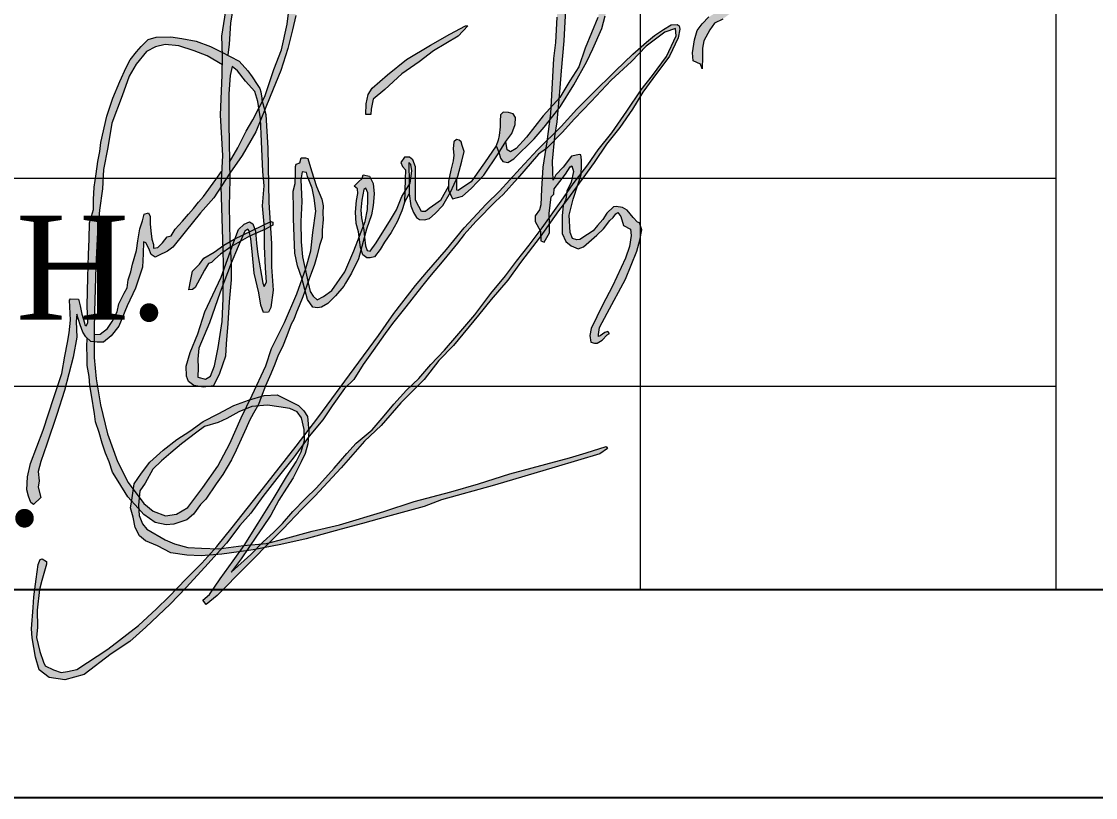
# Model space of a CAD drawing. Header units: millimetres. Extents: x 3380 to 11503, y -2610 to -1453.
# Drawn here: x 9435.02 to 9460.84, y -2242.58 to -2223.91 of the extents above; entities that cross this region are included whole.
import ezdxf
from ezdxf.enums import TextEntityAlignment as Align

# ---------------------------------------------------------------- set-up
doc = ezdxf.new("R2010")
doc.units = ezdxf.units.MM
doc.layers.add('Format', color=10, linetype='Continuous', lineweight=50)
for name, color, linetype in [('Text', 7, 'Continuous'), ('ГЛ_Штамп_РамкаВнутр', 7, 'Continuous'), ('ГЛ_Штамп_Текст', 7, 'Continuous'), ('КОНТУРА', 7, 'Continuous')]:
    doc.layers.add(name, color=color, linetype=linetype)
doc.layers.add('ГЛ_Штамп_РамкаВнеш', color=6, linetype='Continuous', plot=False)
doc.styles.get("Standard").update_dxf_attribs({"font": 'arial.ttf'})
doc.styles.add('ГеологияШтамп', font='times.ttf')

# ---------------------------------------------------------------- blocks, each defined once
blk = doc.blocks.new('*U30')
at = {"layer": 'ГЛ_Штамп_РамкаВнеш'}
blk.add_lwpolyline([(0, 0), (420, 0), (420, 297), (0, 297)], close=True, dxfattribs=at)
at = {"layer": 'ГЛ_Штамп_РамкаВнутр'}
blk.add_lwpolyline([(20, 5), (415, 5), (415, 292), (20, 292)], close=True, dxfattribs=at)
at = {"layer": 'ГЛ_Штамп_Текст', "style": 'ГеологияШтамп', "flags": 8}
for tag, p in [('Приложение', (401.674, 288.5)), ('Лист', (415, 288.5))]:
    blk.add_attdef(tag, text='', height=3, dxfattribs=at).set_placement(p, align=Align.MIDDLE_RIGHT)

msp = doc.modelspace()

# ---------------------------------------------------------------- hatches: boundary and pattern name
at = {"lineweight": 0, "ltscale": 10}
h = msp.add_hatch(color=164, dxfattribs=at)
h.dxf.hatch_style = 1
h.paths.add_polyline_path([(9435.868, -2233.362), (9436.055, -2232.786), (9436.265, -2231.985), (9436.353, -2231.502), (9436.335, -2231.129), (9436.353, -2230.949), (9436.434, -2231.205), (9436.493, -2231.38), (9436.568, -2231.496), (9436.691, -2231.607), (9436.767, -2231.616), (9436.767, -2231.319), (9436.779, -2230.898), (9436.809, -2229.799), (9436.851, -2228.975), (9436.9, -2228.446), (9436.972, -2227.937), (9436.996, -2227.468), (9437.099, -2226.938), (9437.191, -2226.357), (9437.444, -2225.698), (9437.61, -2225.227), (9437.778, -2224.939), (9438.025, -2224.633), (9438.241, -2224.518), (9438.476, -2224.464), (9438.8, -2224.5), (9439.173, -2224.62), (9439.485, -2224.741), (9439.85, -2224.957), (9439.853, -2224.736), (9439.851, -2224.653), (9439.824, -2224.639), (9439.564, -2224.516), (9439.218, -2224.387), (9438.872, -2224.32), (9438.614, -2224.28), (9438.255, -2224.285), (9438.069, -2224.348), (9437.897, -2224.516), (9437.789, -2224.642), (9437.636, -2224.833), (9437.538, -2225.015), (9437.384, -2225.351), (9437.213, -2225.758), (9437.074, -2226.192), (9436.931, -2226.822), (9436.908, -2227.034), (9436.856, -2227.28), (9436.819, -2227.577), (9436.771, -2227.892), (9436.756, -2228.189), (9436.749, -2228.436), (9436.658, -2228.756), (9436.647, -2229.145), (9436.631, -2229.517), (9436.618, -2230.064), (9436.611, -2230.401), (9436.6, -2230.75), (9436.618, -2231.159), (9436.576, -2231.231), (9436.542, -2231.217), (9436.532, -2231.156), (9436.47, -2230.953), (9436.435, -2230.75), (9436.394, -2230.591), (9436.197, -2230.578), (9436.177, -2230.615), (9436.202, -2231.096), (9436.164, -2231.403), (9436.125, -2231.628), (9436.059, -2231.958), (9435.988, -2232.374), (9435.801, -2232.951), (9435.538, -2233.742), (9435.236, -2234.542), (9435.165, -2234.86), (9435.149, -2235.172), (9435.187, -2235.331), (9435.242, -2235.478), (9435.313, -2235.528), (9435.488, -2235.358), (9435.425, -2235.107), (9435.442, -2234.961), (9435.425, -2234.734), (9435.489, -2234.496), (9435.629, -2234.079)])
h.paths.add_polyline_path([(9436.923, -2233.133), (9436.815, -2232.502), (9436.767, -2231.99), (9436.767, -2231.616), (9436.691, -2231.607), (9436.6, -2231.524), (9436.588, -2231.739), (9436.6, -2231.978), (9436.6, -2232.182), (9436.65, -2232.447), (9436.665, -2232.662), (9436.704, -2232.901), (9436.777, -2233.346), (9436.804, -2233.539), (9436.889, -2233.793), (9436.959, -2234.052), (9437.04, -2234.296), (9437.125, -2234.501), (9437.206, -2234.751), (9437.349, -2234.967), (9437.574, -2235.342), (9437.825, -2235.615), (9437.964, -2235.766), (9438.238, -2235.958), (9438.496, -2236.02), (9438.681, -2236.004), (9438.824, -2235.954), (9438.998, -2235.897), (9439.16, -2235.758), (9439.322, -2235.527), (9439.453, -2235.403), (9439.701, -2235.031), (9439.859, -2234.804), (9439.967, -2234.631), (9440.067, -2234.457), (9440.183, -2234.222), (9440.423, -2233.691), (9440.504, -2233.51), (9440.6, -2233.333), (9440.72, -2233.121), (9440.785, -2232.944), (9440.89, -2232.674), (9441.018, -2232.386), (9441.11, -2232.151), (9441.195, -2231.939), (9441.295, -2231.735), (9441.4, -2231.473), (9441.504, -2231.193), (9441.566, -2231.081), (9441.635, -2230.904), (9441.693, -2230.746), (9441.782, -2230.534), (9441.837, -2230.381), (9441.766, -2230.109), (9441.638, -2230.458), (9441.348, -2231.154), (9441.035, -2231.779), (9440.896, -2232.195), (9440.564, -2232.902), (9440.299, -2233.443), (9440.028, -2234.063), (9439.744, -2234.602), (9439.382, -2235.12), (9439.021, -2235.601), (9438.744, -2235.757), (9438.485, -2235.8), (9438.183, -2235.685), (9437.96, -2235.505), (9437.586, -2235.002), (9437.333, -2234.491), (9437.086, -2233.829)])
h.paths.add_polyline_path([(9437.927, -2229.816), (9437.945, -2229.501), (9437.951, -2229.21), (9438.009, -2229.234), (9438.079, -2229.373), (9438.137, -2229.519), (9438.231, -2229.577), (9438.318, -2229.542), (9438.534, -2229.437), (9438.663, -2229.342), (9438.96, -2228.969), (9439.328, -2228.515), (9439.642, -2228.154), (9439.824, -2227.876), (9439.845, -2227.501), (9439.829, -2227.52), (9439.696, -2227.715), (9439.399, -2228.122), (9439.278, -2228.258), (9439.157, -2228.41), (9439.04, -2228.543), (9438.895, -2228.714), (9438.712, -2228.905), (9438.622, -2229.065), (9438.521, -2229.088), (9438.412, -2229.232), (9438.295, -2229.345), (9438.197, -2229.361), (9438.197, -2229.271), (9438.154, -2229.15), (9438.131, -2228.944), (9438.111, -2228.776), (9438.111, -2228.601), (9438.072, -2228.515), (9437.971, -2228.547), (9437.932, -2228.703), (9437.865, -2228.898), (9437.819, -2229.187), (9437.787, -2229.416), (9437.687, -2229.744), (9437.653, -2229.929), (9437.587, -2230.127), (9437.56, -2230.317), (9437.49, -2230.446), (9437.365, -2230.698), (9437.323, -2230.897), (9437.202, -2231.13), (9437.085, -2231.293), (9436.912, -2231.429), (9436.767, -2231.442), (9436.767, -2231.616), (9436.842, -2231.624), (9436.994, -2231.624), (9437.175, -2231.473), (9437.361, -2231.24), (9437.56, -2230.753), (9437.764, -2230.328)], flags=17)
h.paths.add_polyline_path([(9440.006, -2226.363), (9440.006, -2225.936), (9440.006, -2225.652), (9440.036, -2225.208), (9440.083, -2224.994), (9440.214, -2225.101), (9440.41, -2225.344), (9440.629, -2225.593), (9440.7, -2225.836), (9440.726, -2225.999), (9440.809, -2225.834), (9440.799, -2225.794), (9440.797, -2225.752), (9440.772, -2225.602), (9440.748, -2225.519), (9440.685, -2225.43), (9440.57, -2225.239), (9440.464, -2225.096), (9440.251, -2224.865), (9439.851, -2224.653), (9439.853, -2224.736), (9439.847, -2225.196), (9439.806, -2226.166), (9439.864, -2227.138), (9439.824, -2227.876), (9440.027, -2227.566), (9440.012, -2226.819)])
h.paths.add_polyline_path([(9441.399, -2220.723), (9441.282, -2220.583), (9441.084, -2220.519), (9441.066, -2220.647), (9441.026, -2220.641), (9440.95, -2220.67), (9440.903, -2220.828), (9440.944, -2220.927), (9440.606, -2221.474), (9440.337, -2222.065), (9440.191, -2222.484), (9440.051, -2223.008), (9439.935, -2223.656), (9439.841, -2224.268), (9439.851, -2224.653), (9439.985, -2224.724), (9440.016, -2224.455), (9440.046, -2223.951), (9440.124, -2223.464), (9440.293, -2222.675), (9440.485, -2222.135), (9440.678, -2221.696), (9440.972, -2221.162), (9441.074, -2220.94), (9441.201, -2220.928), (9441.375, -2221.03), (9441.489, -2221.162), (9441.555, -2221.462), (9441.591, -2221.867), (9441.621, -2222.299), (9441.549, -2222.875), (9441.458, -2223.581), (9441.41, -2223.972), (9441.272, -2224.596), (9441.086, -2225.064), (9440.869, -2225.716), (9440.809, -2225.834), (9440.865, -2226.043), (9440.996, -2225.719), (9441.253, -2225.09), (9441.427, -2224.56), (9441.538, -2224.109), (9441.614, -2223.765), (9441.638, -2223.422), (9441.766, -2222.72), (9441.76, -2221.934), (9441.748, -2221.521), (9441.719, -2221.352), (9441.603, -2221.107), (9441.527, -2220.892)])
h.paths.add_polyline_path([(9440.767, -2226.287), (9440.766, -2226.256), (9440.726, -2225.999), (9440.586, -2226.275), (9440.424, -2226.551), (9440.22, -2226.953), (9440.022, -2227.296), (9440.027, -2227.566), (9440.034, -2227.556), (9440.325, -2227.137), (9440.657, -2226.561)], flags=17)
h.paths.add_polyline_path([(9440.809, -2225.834), (9440.726, -2225.999), (9440.766, -2226.256), (9440.767, -2226.287), (9440.865, -2226.043)])
h.paths.add_polyline_path([(9440.943, -2226.956), (9440.895, -2226.152), (9440.865, -2226.043), (9440.767, -2226.287), (9440.795, -2226.798), (9440.825, -2227.517), (9440.854, -2227.861), (9440.819, -2228.347), (9440.859, -2228.794), (9440.995, -2228.728), (9440.964, -2228.261)])
h.paths.add_polyline_path([(9440.012, -2228.351), (9440.03, -2227.711), (9440.027, -2227.566), (9439.824, -2227.876), (9439.824, -2227.881), (9439.865, -2229.153), (9439.868, -2229.302), (9439.882, -2229.291), (9440.031, -2229.205), (9440.03, -2229.183)])
h.paths.add_polyline_path([(9439.803, -2229.511), (9439.871, -2229.461), (9439.868, -2229.302), (9439.654, -2229.462), (9439.407, -2229.601), (9439.299, -2229.747), (9439.135, -2229.919), (9439.096, -2230.114), (9439.046, -2230.367), (9439.131, -2230.359), (9439.199, -2230.311), (9439.418, -2229.888), (9439.521, -2229.733), (9439.589, -2229.709), (9439.668, -2229.63)])
h.paths.add_polyline_path([(9440.039, -2229.339), (9440.031, -2229.205), (9439.882, -2229.291), (9439.868, -2229.302), (9439.871, -2229.461)])
h.paths.add_polyline_path([(9440.124, -2229.213), (9440.154, -2229.137), (9440.135, -2229.146), (9440.031, -2229.205), (9440.039, -2229.339), (9440.054, -2229.328), (9440.091, -2229.307)])
h.paths.add_polyline_path([(9440.349, -2229.042), (9440.154, -2229.137), (9440.124, -2229.213), (9440.091, -2229.307), (9440.281, -2229.2)])
h.paths.add_polyline_path([(9440.389, -2228.951), (9440.465, -2228.904), (9440.498, -2228.944), (9440.502, -2228.968), (9440.629, -2228.906), (9440.581, -2228.781), (9440.504, -2228.728), (9440.374, -2228.787), (9440.237, -2228.917), (9440.154, -2229.137), (9440.349, -2229.042)])
h.paths.add_polyline_path([(9440.646, -2228.953), (9440.629, -2228.906), (9440.502, -2228.968), (9440.521, -2229.068), (9440.651, -2229.01)])
h.paths.add_polyline_path([(9440.866, -2228.913), (9440.866, -2228.871), (9440.859, -2228.794), (9440.629, -2228.906), (9440.646, -2228.953), (9440.651, -2229.01)])
h.paths.add_polyline_path([(9440.995, -2228.728), (9440.859, -2228.794), (9440.866, -2228.871), (9440.866, -2228.913), (9440.89, -2228.903), (9441.003, -2228.842)])
h.paths.add_polyline_path([(9441.061, -2228.736), (9441.013, -2228.72), (9440.995, -2228.728), (9441.003, -2228.842), (9441.061, -2228.811)])
h.paths.add_polyline_path([(9440.521, -2229.068), (9440.502, -2228.968), (9440.349, -2229.042), (9440.281, -2229.2), (9440.5, -2229.078)])
h.paths.add_polyline_path([(9440.045, -2229.435), (9440.039, -2229.339), (9439.871, -2229.461), (9439.876, -2229.735), (9439.875, -2229.906)])
h.paths.add_polyline_path([(9440.061, -2229.721), (9440.045, -2229.435), (9439.875, -2229.906), (9439.873, -2230.228)])
h.paths.add_polyline_path([(9440.229, -2229.322), (9440.281, -2229.2), (9440.091, -2229.307), (9440.045, -2229.435), (9440.061, -2229.721)])
h.paths.add_polyline_path([(9441.07, -2230.371), (9441.03, -2229.808), (9441.03, -2229.254), (9441.003, -2228.842), (9440.89, -2228.903), (9440.866, -2228.913), (9440.86, -2229.321), (9440.884, -2229.837), (9440.908, -2230.18), (9440.854, -2230.281), (9440.825, -2230.204), (9440.7, -2229.516), (9440.67, -2229.243), (9440.651, -2229.01), (9440.521, -2229.068), (9440.534, -2229.136), (9440.57, -2229.44), (9440.616, -2229.963), (9440.725, -2230.44), (9440.777, -2230.733), (9440.84, -2230.912), (9440.961, -2230.9), (9441.018, -2230.791)])
h.paths.add_polyline_path([(9439.945, -2231.66), (9439.98, -2231.175), (9440.016, -2230.655), (9440.062, -2230.127), (9440.061, -2229.721), (9439.873, -2230.228), (9439.871, -2230.576), (9439.847, -2231.124), (9439.748, -2231.752), (9439.661, -2232.195), (9439.567, -2232.445), (9439.445, -2232.515), (9439.264, -2232.469), (9439.27, -2232.23), (9439.264, -2232.032), (9439.288, -2231.764), (9439.538, -2231.156), (9439.801, -2230.423), (9439.873, -2230.228), (9439.875, -2229.906), (9439.82, -2230.058), (9439.619, -2230.489), (9439.43, -2230.891), (9439.264, -2231.421), (9439.08, -2231.876), (9438.98, -2232.201), (9438.992, -2232.443), (9439.033, -2232.573), (9439.163, -2232.668), (9439.394, -2232.709), (9439.637, -2232.674), (9439.779, -2232.378), (9439.927, -2231.962)])
h.paths.add_polyline_path([(9442.253, -2228.931), (9442.272, -2228.673), (9442.265, -2228.511), (9442.276, -2228.341), (9442.245, -2228.183), (9442.11, -2227.876), (9441.994, -2227.506), (9441.905, -2227.206), (9441.851, -2227.19), (9441.747, -2227.19), (9441.716, -2227.314), (9441.624, -2227.345), (9441.612, -2227.395), (9441.612, -2227.566), (9441.6, -2227.809), (9441.55, -2227.99), (9441.562, -2228.423), (9441.558, -2228.65), (9441.577, -2229.08), (9441.589, -2229.484), (9441.658, -2229.789), (9441.759, -2230.082), (9441.766, -2230.109), (9441.846, -2229.891), (9441.778, -2229.569), (9441.747, -2229.211), (9441.74, -2228.719), (9441.759, -2228.244), (9441.74, -2227.723), (9441.77, -2227.524), (9441.876, -2227.542), (9441.897, -2227.639), (9442.006, -2227.922), (9442.054, -2228.163), (9442.096, -2228.476), (9442.029, -2228.99), (9441.975, -2229.423), (9441.861, -2229.85), (9441.846, -2229.891), (9441.908, -2230.184), (9441.936, -2230.104), (9441.983, -2229.973), (9442.068, -2229.754), (9442.129, -2229.53), (9442.184, -2229.297), (9442.253, -2229.104)])
h.paths.add_polyline_path([(9441.846, -2229.891), (9441.766, -2230.109), (9441.837, -2230.381), (9441.908, -2230.184)])
h.paths.add_polyline_path([(9442.573, -2230.507), (9442.77, -2230.274), (9442.813, -2230.201), (9442.956, -2229.966), (9443.122, -2229.623), (9443.184, -2229.391), (9443.169, -2229.348), (9443.139, -2229.103), (9443.012, -2229.429), (9442.793, -2229.932), (9442.479, -2230.381), (9442.286, -2230.525), (9442.131, -2230.608), (9442.032, -2230.521), (9441.96, -2230.408), (9441.911, -2230.2), (9441.908, -2230.184), (9441.837, -2230.381), (9441.863, -2230.48), (9441.898, -2230.596), (9442.029, -2230.785), (9442.137, -2230.8), (9442.234, -2230.781), (9442.388, -2230.696)])
h.paths.add_polyline_path([(9443.253, -2228.921), (9443.239, -2228.848), (9443.139, -2229.103), (9443.169, -2229.348), (9443.184, -2229.391), (9443.264, -2229.092)])
h.paths.add_polyline_path([(9443.473, -2227.809), (9443.385, -2227.631), (9443.234, -2227.597), (9443.211, -2227.689), (9443.122, -2227.77), (9443.022, -2227.87), (9443.099, -2227.932), (9443.107, -2228.051), (9443.072, -2228.213), (9443.049, -2228.496), (9443.065, -2228.766), (9443.123, -2228.966), (9443.139, -2229.103), (9443.239, -2228.848), (9443.196, -2228.631), (9443.177, -2228.445), (9443.207, -2228.21), (9443.249, -2227.948), (9443.302, -2227.922), (9443.348, -2228.032), (9443.348, -2228.206), (9443.337, -2228.435), (9443.287, -2228.723), (9443.239, -2228.848), (9443.253, -2228.921), (9443.264, -2229.092), (9443.315, -2228.903), (9443.435, -2228.564), (9443.473, -2228.333), (9443.497, -2228.059)])
h.paths.add_polyline_path([(9443.91, -2228.988), (9444.053, -2228.726), (9444.169, -2228.464), (9444.226, -2228.267), (9444.233, -2228.016), (9444.169, -2228.122), (9444.036, -2228.439), (9443.895, -2228.685), (9443.549, -2229.232), (9443.401, -2229.433), (9443.329, -2229.422), (9443.291, -2229.304), (9443.264, -2229.093), (9443.184, -2229.391), (9443.231, -2229.521), (9443.327, -2229.598), (9443.404, -2229.595), (9443.505, -2229.568), (9443.647, -2229.398), (9443.748, -2229.221)])
h.paths.add_polyline_path([(9444.332, -2227.301), (9444.382, -2227.351), (9444.408, -2227.503), (9444.367, -2227.796), (9444.344, -2227.834), (9444.344, -2228.058), (9444.378, -2228.347), (9444.443, -2228.503), (9444.517, -2228.625), (9444.593, -2228.67), (9444.708, -2228.682), (9444.829, -2228.653), (9444.968, -2228.532), (9445.154, -2228.334), (9445.32, -2228.039), (9445.288, -2227.969), (9445.288, -2227.87), (9445.092, -2228.213), (9444.98, -2228.298), (9444.822, -2228.406), (9444.737, -2228.479), (9444.637, -2228.479), (9444.571, -2228.359), (9444.498, -2228.205), (9444.494, -2227.639), (9444.493, -2227.403), (9444.431, -2227.237), (9444.35, -2227.172), (9444.226, -2227.175), (9444.138, -2227.303), (9444.184, -2227.395), (9444.257, -2227.48), (9444.242, -2227.707), (9444.233, -2228.016), (9444.344, -2227.834), (9444.344, -2227.815)])
h.paths.add_polyline_path([(9445.612, -2227.269), (9445.666, -2227.04), (9445.62, -2226.891), (9445.593, -2226.803), (9445.547, -2226.765), (9445.478, -2226.749), (9445.417, -2226.807), (9445.398, -2226.971), (9445.417, -2227.127), (9445.398, -2227.264), (9445.341, -2227.489), (9445.288, -2227.752), (9445.288, -2227.969), (9445.32, -2228.039), (9445.333, -2228.016), (9445.513, -2227.631)])
h.paths.add_polyline_path([(9445.834, -2227.928), (9446.139, -2227.608), (9446.479, -2227.096), (9446.498, -2227.066), (9446.495, -2227.054), (9446.437, -2226.901), (9446.15, -2227.314), (9445.978, -2227.56), (9445.83, -2227.769), (9445.676, -2227.874), (9445.522, -2227.978), (9445.485, -2227.966), (9445.485, -2227.69), (9445.333, -2228.016), (9445.32, -2228.039), (9445.383, -2228.176), (9445.628, -2228.111)])
h.paths.add_polyline_path([(9446.891, -2226.39), (9446.899, -2226.219), (9446.842, -2226.135), (9446.731, -2226.101), (9446.605, -2226.089), (9446.54, -2226.158), (9446.533, -2226.306), (9446.529, -2226.447), (9446.506, -2226.653), (9446.483, -2226.768), (9446.437, -2226.901), (9446.495, -2227.054), (9446.498, -2227.066), (9446.666, -2226.798), (9446.808, -2226.608)])
h.paths.add_polyline_path([(9447.349, -2226.73), (9447.59, -2226.451), (9447.716, -2226.292), (9447.737, -2226.122), (9447.746, -2225.981), (9447.564, -2226.181), (9447.161, -2226.691), (9446.915, -2226.966), (9446.777, -2227.045), (9446.699, -2226.996), (9446.666, -2226.798), (9446.498, -2227.066), (9446.537, -2227.198), (9446.594, -2227.275), (9446.712, -2227.301), (9446.857, -2227.217)])
h.paths.add_polyline_path([(9447.947, -2225.76), (9447.746, -2225.981), (9447.737, -2226.122), (9447.716, -2226.292), (9447.923, -2226.029)])
h.paths.add_polyline_path([(9448.97, -2219.363), (9448.863, -2219.221), (9448.744, -2219.164), (9448.641, -2219.255), (9448.599, -2219.606), (9448.519, -2219.903), (9448.424, -2220.178), (9448.301, -2220.667), (9448.275, -2220.965), (9448.137, -2221.489), (9448.087, -2221.893), (9448.01, -2222.423), (9447.931, -2222.899), (9447.937, -2223.295), (9447.894, -2223.81), (9447.864, -2224.414), (9447.815, -2224.798), (9447.746, -2225.981), (9447.947, -2225.76), (9447.97, -2225.505), (9448.007, -2225.095), (9448.068, -2224.373), (9448.114, -2223.472), (9448.182, -2222.667), (9448.35, -2221.427), (9448.507, -2220.642), (9448.654, -2219.993), (9448.743, -2219.777), (9448.92, -2219.698), (9448.998, -2220.042), (9449.106, -2220.326), (9449.116, -2220.572), (9449.155, -2220.925), (9449.165, -2221.337), (9449.175, -2221.956), (9449.146, -2222.554), (9449.106, -2222.927), (9448.88, -2223.816), (9448.576, -2224.552), (9448.418, -2225.003), (9448.202, -2225.337), (9447.966, -2225.739), (9447.947, -2225.76), (9447.923, -2226.029), (9447.976, -2225.962), (9448.304, -2225.435), (9448.614, -2224.877), (9448.755, -2224.565), (9448.973, -2224.079), (9449.057, -2223.774), (9449.137, -2223.511), (9449.229, -2223.052), (9449.321, -2222.582), (9449.324, -2222.258), (9449.348, -2221.708), (9449.359, -2221.314), (9449.344, -2220.921), (9449.286, -2220.489), (9449.206, -2220.138), (9449.191, -2219.839), (9449.111, -2219.554)])
h.paths.add_polyline_path([(9451.573, -2224.109), (9451.682, -2223.955), (9451.881, -2223.852), (9452.164, -2223.64), (9452.345, -2223.48), (9452.563, -2223.357), (9452.808, -2223.178), (9452.827, -2223.043), (9452.788, -2222.94), (9452.698, -2222.914), (9452.711, -2223.03), (9452.409, -2223.203), (9452.061, -2223.417), (9451.842, -2223.623), (9451.546, -2223.803), (9451.386, -2223.97), (9451.27, -2224.124), (9451.205, -2224.349), (9451.154, -2224.664), (9451.173, -2224.856), (9451.347, -2224.94), (9451.386, -2225.049), (9451.393, -2224.765), (9451.393, -2224.553), (9451.425, -2224.379)])
h.paths.add_polyline_path([(9444.584, -2224.878), (9444.93, -2224.616), (9445.519, -2224.264), (9445.75, -2224.015), (9445.699, -2224.015), (9445.321, -2224.213), (9444.852, -2224.484), (9444.276, -2224.829), (9443.821, -2225.194), (9443.456, -2225.514), (9443.354, -2225.667), (9443.309, -2225.891), (9443.302, -2226.147), (9443.419, -2226.151), (9443.425, -2226.017), (9443.476, -2225.78), (9443.758, -2225.55), (9444.168, -2225.172)])
h.paths.add_polyline_path([(9447.829, -2227.935), (9448.099, -2227.585), (9448.216, -2227.407), (9448.252, -2227.383), (9448.295, -2227.518), (9448.234, -2227.775), (9448.136, -2227.995), (9448.105, -2228.191), (9448.044, -2228.338), (9448.019, -2228.589), (9448.019, -2229.012), (9448.112, -2229.203), (9448.234, -2229.307), (9448.406, -2229.381), (9448.535, -2229.332), (9448.854, -2229.05), (9449.013, -2228.897), (9449.166, -2228.701), (9449.246, -2228.622), (9449.307, -2228.536), (9449.362, -2228.505), (9449.43, -2228.603), (9449.497, -2228.818), (9449.663, -2228.909), (9449.681, -2229.056), (9449.638, -2229.32), (9449.54, -2229.607), (9449.227, -2230.277), (9448.994, -2230.736), (9448.718, -2231.296), (9448.682, -2231.467), (9448.706, -2231.62), (9448.798, -2231.651), (9448.865, -2231.645), (9448.982, -2231.577), (9449.105, -2231.449), (9449.16, -2231.412), (9449.117, -2231.369), (9449.049, -2231.394), (9448.933, -2231.473), (9448.896, -2231.491), (9448.896, -2231.442), (9448.921, -2231.271), (9449.105, -2230.928), (9449.54, -2230.112), (9449.816, -2229.432), (9449.89, -2229.167), (9449.939, -2228.922), (9449.878, -2228.757), (9449.835, -2228.738), (9449.731, -2228.628), (9449.584, -2228.451), (9449.473, -2228.383), (9449.32, -2228.359), (9449.253, -2228.371), (9449.093, -2228.524), (9448.995, -2228.671), (9448.866, -2228.818), (9448.768, -2228.947), (9448.633, -2229.032), (9448.443, -2229.155), (9448.37, -2229.161), (9448.266, -2229.13), (9448.211, -2228.99), (9448.192, -2228.573), (9448.284, -2228.185), (9448.394, -2227.842), (9448.48, -2227.591), (9448.486, -2227.371), (9448.486, -2227.242), (9448.467, -2227.12), (9448.437, -2227.114), (9448.241, -2227.151), (9448.044, -2227.414), (9447.867, -2227.598), (9447.805, -2227.726), (9447.799, -2227.518), (9447.787, -2227.273), (9447.848, -2226.677), (9447.897, -2226.322), (9447.923, -2226.029), (9447.716, -2226.292), (9447.65, -2226.804), (9447.559, -2227.412), (9447.522, -2227.946), (9447.51, -2228.319), (9447.479, -2228.442), (9447.375, -2228.589), (9447.375, -2228.724), (9447.498, -2228.95), (9447.504, -2229.184), (9447.584, -2229.221), (9447.712, -2228.994), (9447.719, -2228.768), (9447.706, -2228.529), (9447.755, -2228.125), (9447.817, -2228.064)])
at = {"lineweight": 20, "true_color": 0x22346e}
h = msp.add_hatch(color=159, dxfattribs=at)
h.dxf.hatch_style = 1
h.paths.add_polyline_path([(9443.267, -2234.005), (9443.67, -2233.63), (9444.145, -2233.083), (9444.705, -2232.52), (9445.057, -2232.066), (9445.41, -2231.706), (9446.009, -2230.976), (9446.315, -2230.596), (9446.711, -2230.13), (9447.02, -2229.708), (9447.495, -2229.088), (9447.935, -2228.461), (9448.128, -2228.215), (9448.521, -2227.678), (9448.79, -2227.303), (9449.09, -2226.862), (9449.406, -2226.457), (9449.715, -2226.019), (9449.962, -2225.613), (9450.202, -2225.283), (9450.599, -2224.746), (9450.806, -2224.301), (9450.85, -2224.097), (9450.833, -2224.016), (9450.786, -2223.982), (9450.639, -2223.994), (9450.456, -2224.107), (9450.244, -2224.252), (9450.048, -2224.409), (9449.719, -2224.699), (9449.299, -2225.098), (9448.737, -2225.662), (9448.373, -2226.022), (9448, -2226.433), (9447.43, -2227), (9447.007, -2227.446), (9446.513, -2227.995), (9446.194, -2228.303), (9445.665, -2228.871), (9445.24, -2229.398), (9444.762, -2229.947), (9444.495, -2230.26), (9443.977, -2230.932), (9443.604, -2231.461), (9443.023, -2232.254), (9442.144, -2233.441), (9441.925, -2233.728), (9441.928, -2233.769), (9441.919, -2233.909), (9441.935, -2233.886), (9442.268, -2233.493), (9442.492, -2233.153), (9442.79, -2232.741), (9443.008, -2232.521), (9443.235, -2232.159), (9443.477, -2231.825), (9443.763, -2231.414), (9443.938, -2231.172), (9444.263, -2230.77), (9444.636, -2230.295), (9444.828, -2230.05), (9445.174, -2229.646), (9445.505, -2229.245), (9445.665, -2229.035), (9445.947, -2228.719), (9446.427, -2228.236), (9446.6, -2228.071), (9446.943, -2227.685), (9447.453, -2227.101), (9447.644, -2226.962), (9448.017, -2226.582), (9448.316, -2226.256), (9448.72, -2225.839), (9449.195, -2225.324), (9449.69, -2224.872), (9450.037, -2224.507), (9450.489, -2224.164), (9450.748, -2224.079), (9450.761, -2224.259), (9450.532, -2224.755), (9450.191, -2225.209), (9449.919, -2225.554), (9449.578, -2226.066), (9449.211, -2226.585), (9448.883, -2226.999), (9448.635, -2227.36), (9448.288, -2227.819), (9447.993, -2228.234), (9447.54, -2228.871), (9447.229, -2229.294), (9446.919, -2229.673), (9446.661, -2230.027), (9446.309, -2230.452), (9445.918, -2230.967), (9445.491, -2231.469), (9445.188, -2231.812), (9444.865, -2232.161), (9444.575, -2232.496), (9444.274, -2232.777), (9443.973, -2233.112), (9443.739, -2233.397), (9443.451, -2233.731), (9443.07, -2234.05), (9442.843, -2234.3), (9442.54, -2234.651), (9442.113, -2235.127), (9441.844, -2235.39), (9441.546, -2235.696), (9441.295, -2235.985), (9441.08, -2236.203), (9440.835, -2236.429), (9440.79, -2236.474), (9440.911, -2236.463), (9440.977, -2236.446), (9441.101, -2236.32), (9441.313, -2236.112), (9441.754, -2235.649), (9442.075, -2235.324), (9442.71, -2234.648)])
at = {"lineweight": 0, "ltscale": 10}
h = msp.add_hatch(color=164, dxfattribs=at)
h.dxf.hatch_style = 1
h.paths.add_polyline_path([(9444.344, -2227.834), (9444.233, -2228.016), (9444.226, -2228.267), (9444.344, -2228.058)])
at = {"lineweight": 20, "true_color": 0x22346e}
h = msp.add_hatch(color=159, dxfattribs=at)
h.dxf.hatch_style = 1
h.paths.add_polyline_path([(9441.392, -2235.133), (9441.55, -2234.889), (9441.742, -2234.501), (9441.842, -2234.299), (9441.907, -2234.066), (9441.919, -2233.909), (9441.798, -2234.076), (9441.742, -2234.258), (9441.621, -2234.501), (9441.395, -2234.866), (9441.068, -2235.396), (9440.708, -2235.978), (9440.377, -2236.514), (9440.53, -2236.499), (9440.675, -2236.289), (9440.812, -2236.081), (9441.019, -2235.785), (9441.206, -2235.426)], flags=17)
h.paths.add_polyline_path([(9441.16, -2234.899), (9441.554, -2234.415), (9441.798, -2234.076), (9441.826, -2233.985), (9441.821, -2233.863), (9441.623, -2234.123), (9440.838, -2235.125), (9440.09, -2236.083), (9439.716, -2236.534), (9439.666, -2236.59), (9439.757, -2236.592), (9439.838, -2236.582), (9439.95, -2236.458), (9440.268, -2236.036), (9440.531, -2235.738), (9440.827, -2235.336)], flags=17)
h.paths.add_polyline_path([(9441.894, -2233.413), (9441.81, -2233.279), (9441.681, -2233.143), (9441.456, -2233.033), (9441.167, -2232.894), (9440.859, -2232.909), (9440.477, -2233.017), (9440.13, -2233.143), (9439.749, -2233.351), (9439.387, -2233.534), (9439.07, -2233.762), (9438.753, -2233.967), (9438.43, -2234.224), (9438.104, -2234.507), (9437.909, -2234.774), (9437.73, -2235.031), (9437.67, -2235.427), (9437.641, -2235.607), (9437.704, -2235.833), (9437.754, -2236.08), (9437.862, -2236.282), (9437.999, -2236.401), (9438.294, -2236.525), (9438.614, -2236.69), (9438.997, -2236.747), (9439.338, -2236.761), (9439.529, -2236.746), (9439.666, -2236.59), (9439.347, -2236.582), (9439.021, -2236.558), (9438.696, -2236.474), (9438.474, -2236.378), (9438.036, -2236.124), (9437.928, -2235.992), (9437.852, -2235.793), (9437.831, -2235.542), (9437.867, -2235.196), (9437.994, -2235.015), (9438.181, -2234.677), (9438.388, -2234.48), (9438.614, -2234.284), (9438.869, -2234.071), (9439.235, -2233.787), (9439.419, -2233.653), (9439.75, -2233.556), (9439.955, -2233.459), (9440.247, -2233.299), (9440.558, -2233.17), (9440.938, -2233.138), (9441.212, -2233.175), (9441.474, -2233.22), (9441.648, -2233.301), (9441.75, -2233.445), (9441.816, -2233.721), (9441.821, -2233.863), (9441.925, -2233.728)])
h.paths.add_polyline_path([(9439.429, -2237.032), (9439.701, -2236.732), (9439.529, -2236.746), (9439.356, -2236.941), (9438.981, -2237.316), (9438.567, -2237.746), (9438.268, -2238.041), (9437.832, -2238.438), (9437.099, -2239.006), (9436.353, -2239.499), (9436.13, -2239.541), (9435.974, -2239.568), (9435.794, -2239.507), (9435.591, -2239.411), (9435.552, -2239.319), (9435.464, -2239.062), (9435.38, -2238.725), (9435.403, -2238.477), (9435.399, -2238.069), (9435.456, -2237.569), (9435.512, -2237.358), (9435.624, -2236.959), (9435.619, -2236.897), (9435.521, -2236.832), (9435.472, -2236.852), (9435.421, -2236.974), (9435.376, -2237.325), (9435.315, -2237.745), (9435.299, -2238.003), (9435.261, -2238.516), (9435.275, -2238.734), (9435.355, -2239.199), (9435.444, -2239.506), (9435.684, -2239.686), (9436.061, -2239.748), (9436.53, -2239.62), (9437.178, -2239.123), (9437.625, -2238.823), (9438.008, -2238.48), (9438.597, -2237.925), (9438.978, -2237.523)])
h = msp.add_hatch(color=159, dxfattribs=at)
h.dxf.hatch_style = 1
h.paths.add_polyline_path([(9442.71, -2236.121), (9443.217, -2235.987), (9443.819, -2235.814), (9444.705, -2235.577), (9445.12, -2235.415), (9446.396, -2235.064), (9447.849, -2234.627), (9448.926, -2234.307), (9449.107, -2234.184), (9449.078, -2234.129), (9448.598, -2234.284), (9448.195, -2234.406), (9447.63, -2234.56), (9446.766, -2234.794), (9446.005, -2235.031), (9445.346, -2235.22), (9444.464, -2235.457), (9443.732, -2235.693), (9442.666, -2236.014), (9442.007, -2236.171), (9441.339, -2236.355), (9440.977, -2236.446), (9440.857, -2236.568), (9441.257, -2236.487), (9441.869, -2236.353)])
h = msp.add_hatch(color=159, dxfattribs=at)
h.dxf.hatch_style = 1
h.paths.add_polyline_path([(9440.79, -2236.474), (9440.53, -2236.499), (9440.43, -2236.644), (9440.593, -2236.622), (9440.658, -2236.608)])
h.paths.add_polyline_path([(9440.977, -2236.446), (9440.911, -2236.463), (9440.79, -2236.474), (9440.658, -2236.608), (9440.857, -2236.568)])
h.paths.add_polyline_path([(9440.53, -2236.499), (9440.377, -2236.514), (9440.375, -2236.517), (9440.267, -2236.666), (9440.43, -2236.644)])
h.paths.add_polyline_path([(9440.375, -2236.517), (9440.377, -2236.514), (9440.362, -2236.515), (9439.838, -2236.582), (9439.701, -2236.732), (9439.839, -2236.721), (9440.246, -2236.669), (9440.267, -2236.666)])
h.paths.add_polyline_path([(9439.838, -2236.582), (9439.757, -2236.592), (9439.666, -2236.59), (9439.529, -2236.746), (9439.701, -2236.732)], flags=17)
h.paths.add_polyline_path([(9440.857, -2236.568), (9440.658, -2236.608), (9440.534, -2236.734), (9440.065, -2237.152), (9440.3, -2236.832), (9440.43, -2236.644), (9440.267, -2236.666), (9440.111, -2236.881), (9439.797, -2237.314), (9439.541, -2237.695), (9439.381, -2237.827), (9439.461, -2237.931), (9439.726, -2237.719)])

# ---------------------------------------------------------------- linework, layer by layer
at = {"color": 0}
msp.add_line((9394.893, -2237.575), (9579.893, -2237.575), dxfattribs=at)
at = {"color": 164, "lineweight": 0, "ltscale": 10}
for points in [[(9440.124, -2223.464), (9440.046, -2223.951), (9440.016, -2224.455), (9439.985, -2224.724)], [(9440.022, -2227.296), (9440.22, -2226.953), (9440.424, -2226.551), (9440.586, -2226.275), (9440.869, -2225.716), (9441.086, -2225.064), (9441.272, -2224.596), (9441.41, -2223.972), (9441.458, -2223.581)], [(9447.894, -2223.81), (9447.864, -2224.414), (9447.815, -2224.798), (9447.737, -2226.122), (9447.65, -2226.804), (9447.559, -2227.412), (9447.522, -2227.946), (9447.51, -2228.319), (9447.479, -2228.442), (9447.375, -2228.589), (9447.375, -2228.724), (9447.498, -2228.95), (9447.504, -2229.184), (9447.584, -2229.221), (9447.712, -2228.994), (9447.719, -2228.768), (9447.706, -2228.529), (9447.755, -2228.125), (9447.817, -2228.064), (9447.829, -2227.935), (9448.099, -2227.585), (9448.216, -2227.407), (9448.252, -2227.383), (9448.252, -2227.383), (9448.295, -2227.518), (9448.234, -2227.775), (9448.136, -2227.995), (9448.105, -2228.191), (9448.044, -2228.338), (9448.019, -2228.589), (9448.019, -2229.012), (9448.112, -2229.203), (9448.234, -2229.307), (9448.406, -2229.381), (9448.535, -2229.332), (9448.854, -2229.05), (9449.013, -2228.897), (9449.166, -2228.701), (9449.246, -2228.622), (9449.307, -2228.536), (9449.362, -2228.505), (9449.43, -2228.603), (9449.497, -2228.818), (9449.663, -2228.909), (9449.681, -2229.056), (9449.638, -2229.32), (9449.54, -2229.607), (9449.227, -2230.277), (9448.994, -2230.736), (9448.718, -2231.296), (9448.682, -2231.467), (9448.706, -2231.62), (9448.798, -2231.651), (9448.865, -2231.645), (9448.982, -2231.577), (9449.105, -2231.449), (9449.16, -2231.412), (9449.117, -2231.369), (9449.049, -2231.394), (9448.933, -2231.473), (9448.896, -2231.491), (9448.896, -2231.442), (9448.921, -2231.271), (9449.105, -2230.928), (9449.54, -2230.112), (9449.816, -2229.432), (9449.89, -2229.167), (9449.939, -2228.922), (9449.878, -2228.757), (9449.835, -2228.738), (9449.731, -2228.628), (9449.584, -2228.451), (9449.473, -2228.383), (9449.32, -2228.359), (9449.253, -2228.371), (9449.093, -2228.524), (9448.995, -2228.671), (9448.866, -2228.818), (9448.768, -2228.947), (9448.633, -2229.032), (9448.443, -2229.155), (9448.37, -2229.161), (9448.266, -2229.13), (9448.211, -2228.99), (9448.192, -2228.573), (9448.284, -2228.185), (9448.394, -2227.842), (9448.48, -2227.591), (9448.486, -2227.371), (9448.486, -2227.242), (9448.467, -2227.12), (9448.437, -2227.114), (9448.241, -2227.151), (9448.044, -2227.414), (9447.867, -2227.598), (9447.805, -2227.726), (9447.799, -2227.518), (9447.787, -2227.273), (9447.848, -2226.677), (9447.897, -2226.322), (9447.97, -2225.505), (9448.007, -2225.095), (9448.068, -2224.373), (9448.114, -2223.472)], [(9435.488, -2235.358), (9435.313, -2235.528), (9435.242, -2235.478), (9435.187, -2235.331), (9435.149, -2235.172), (9435.165, -2234.86), (9435.236, -2234.542), (9435.538, -2233.742), (9435.801, -2232.951), (9435.988, -2232.374), (9436.059, -2231.958), (9436.125, -2231.628), (9436.164, -2231.403), (9436.202, -2231.096), (9436.177, -2230.615), (9436.197, -2230.578), (9436.394, -2230.591), (9436.435, -2230.75), (9436.47, -2230.953), (9436.532, -2231.156), (9436.542, -2231.217), (9436.576, -2231.231), (9436.618, -2231.159), (9436.6, -2230.75), (9436.611, -2230.401), (9436.618, -2230.064), (9436.631, -2229.517), (9436.647, -2229.145), (9436.658, -2228.756), (9436.749, -2228.436), (9436.756, -2228.189), (9436.771, -2227.892), (9436.819, -2227.577), (9436.856, -2227.28), (9436.908, -2227.034), (9436.931, -2226.822), (9437.074, -2226.192), (9437.213, -2225.758), (9437.384, -2225.351), (9437.538, -2225.015), (9437.636, -2224.833), (9437.789, -2224.642), (9437.897, -2224.516), (9438.069, -2224.348), (9438.255, -2224.285), (9438.614, -2224.28), (9438.872, -2224.32), (9439.218, -2224.387), (9439.564, -2224.516), (9439.824, -2224.639), (9440.251, -2224.865), (9440.464, -2225.096), (9440.57, -2225.239), (9440.685, -2225.43), (9440.748, -2225.519), (9440.772, -2225.602), (9440.797, -2225.752), (9440.799, -2225.794), (9440.895, -2226.152), (9440.943, -2226.956), (9440.964, -2228.261), (9441.03, -2229.254), (9441.03, -2229.808), (9441.07, -2230.371), (9441.018, -2230.791), (9440.961, -2230.9), (9440.84, -2230.912), (9440.777, -2230.733), (9440.725, -2230.44), (9440.616, -2229.963), (9440.57, -2229.44), (9440.534, -2229.136), (9440.498, -2228.944), (9440.465, -2228.904), (9440.389, -2228.951), (9440.229, -2229.322), (9440.061, -2229.721), (9439.801, -2230.423), (9439.538, -2231.156), (9439.288, -2231.764), (9439.264, -2232.032), (9439.27, -2232.23), (9439.264, -2232.469), (9439.445, -2232.515), (9439.567, -2232.445), (9439.661, -2232.195), (9439.748, -2231.752), (9439.847, -2231.124), (9439.871, -2230.576), (9439.876, -2229.735), (9439.865, -2229.153), (9439.824, -2227.881), (9439.864, -2227.138), (9439.806, -2226.166), (9439.847, -2225.196), (9439.853, -2224.736), (9439.841, -2224.268), (9439.935, -2223.656)], [(9441.614, -2223.765), (9441.538, -2224.109), (9441.427, -2224.56), (9441.253, -2225.09), (9440.996, -2225.719), (9440.657, -2226.561), (9440.325, -2227.137), (9440.034, -2227.556), (9439.642, -2228.154), (9439.328, -2228.515), (9438.96, -2228.969), (9438.663, -2229.342), (9438.534, -2229.437), (9438.318, -2229.542), (9438.231, -2229.577), (9438.137, -2229.519), (9438.079, -2229.373), (9438.009, -2229.234), (9437.951, -2229.21), (9437.945, -2229.501), (9437.927, -2229.816), (9437.764, -2230.328), (9437.56, -2230.753), (9437.361, -2231.24), (9437.175, -2231.473), (9436.994, -2231.624), (9436.842, -2231.624), (9436.691, -2231.607), (9436.568, -2231.496), (9436.493, -2231.38), (9436.434, -2231.205), (9436.353, -2230.949), (9436.335, -2231.129), (9436.353, -2231.502), (9436.265, -2231.985), (9436.055, -2232.786), (9435.868, -2233.362), (9435.629, -2234.079), (9435.489, -2234.496), (9435.425, -2234.734), (9435.442, -2234.961), (9435.425, -2235.107), (9435.488, -2235.358)], [(9439.85, -2224.957), (9439.485, -2224.741), (9439.173, -2224.62), (9438.8, -2224.5), (9438.476, -2224.464), (9438.241, -2224.518), (9438.025, -2224.633), (9437.778, -2224.939), (9437.61, -2225.227), (9437.444, -2225.698), (9437.191, -2226.357), (9437.099, -2226.938), (9436.996, -2227.468), (9436.972, -2227.937), (9436.9, -2228.446), (9436.851, -2228.975), (9436.809, -2229.799), (9436.779, -2230.898), (9436.767, -2231.319), (9436.767, -2231.99), (9436.815, -2232.502), (9436.923, -2233.133), (9437.086, -2233.829), (9437.333, -2234.491), (9437.586, -2235.002), (9437.96, -2235.505), (9438.183, -2235.685), (9438.485, -2235.8), (9438.744, -2235.757), (9439.021, -2235.601), (9439.382, -2235.12), (9439.744, -2234.602), (9440.028, -2234.063), (9440.299, -2233.443), (9440.564, -2232.902), (9440.896, -2232.195), (9441.035, -2231.779), (9441.348, -2231.154), (9441.638, -2230.458), (9441.861, -2229.85), (9441.975, -2229.423), (9442.029, -2228.99), (9442.096, -2228.476), (9442.054, -2228.163), (9442.006, -2227.922), (9441.897, -2227.639), (9441.876, -2227.542), (9441.77, -2227.524), (9441.74, -2227.723), (9441.759, -2228.244), (9441.74, -2228.719), (9441.747, -2229.211), (9441.778, -2229.569), (9441.911, -2230.2), (9441.96, -2230.408), (9442.032, -2230.521), (9442.131, -2230.608), (9442.286, -2230.525), (9442.479, -2230.381), (9442.793, -2229.932), (9443.012, -2229.429), (9443.287, -2228.723), (9443.337, -2228.435), (9443.348, -2228.206), (9443.348, -2228.032), (9443.302, -2227.922), (9443.249, -2227.948), (9443.207, -2228.21), (9443.177, -2228.445), (9443.196, -2228.631), (9443.253, -2228.921), (9443.265, -2229.095), (9443.291, -2229.304), (9443.329, -2229.422), (9443.401, -2229.433), (9443.549, -2229.232), (9443.895, -2228.685), (9444.036, -2228.439), (9444.169, -2228.122), (9444.367, -2227.796), (9444.408, -2227.503), (9444.382, -2227.351), (9444.332, -2227.301), (9444.344, -2227.815), (9444.344, -2228.058), (9444.378, -2228.347), (9444.443, -2228.503), (9444.517, -2228.625), (9444.593, -2228.67), (9444.708, -2228.682), (9444.829, -2228.653), (9444.968, -2228.532), (9445.154, -2228.334), (9445.333, -2228.016), (9445.513, -2227.631), (9445.612, -2227.269), (9445.666, -2227.04), (9445.62, -2226.891), (9445.593, -2226.803), (9445.547, -2226.765), (9445.478, -2226.749), (9445.417, -2226.807), (9445.398, -2226.971), (9445.417, -2227.127), (9445.398, -2227.264), (9445.341, -2227.489), (9445.288, -2227.752), (9445.288, -2227.969), (9445.383, -2228.176), (9445.628, -2228.111), (9445.834, -2227.928), (9446.139, -2227.608), (9446.479, -2227.096), (9446.666, -2226.798), (9446.808, -2226.608), (9446.891, -2226.39), (9446.899, -2226.219), (9446.842, -2226.135), (9446.731, -2226.101), (9446.605, -2226.089), (9446.54, -2226.158), (9446.533, -2226.306), (9446.529, -2226.447), (9446.506, -2226.653), (9446.483, -2226.768), (9446.437, -2226.901), (9446.495, -2227.054), (9446.537, -2227.198), (9446.594, -2227.275), (9446.712, -2227.301), (9446.857, -2227.217), (9447.349, -2226.73), (9447.59, -2226.451), (9447.976, -2225.962), (9448.304, -2225.435), (9448.614, -2224.877), (9448.755, -2224.565), (9448.973, -2224.079), (9449.057, -2223.774)], [(9448.88, -2223.816), (9448.576, -2224.552), (9448.418, -2225.003), (9448.202, -2225.337), (9447.966, -2225.739), (9447.564, -2226.181), (9447.161, -2226.691), (9446.915, -2226.966), (9446.777, -2227.045), (9446.699, -2226.996), (9446.666, -2226.798)], [(9451.386, -2225.049), (9451.347, -2224.94), (9451.173, -2224.856), (9451.154, -2224.664), (9451.205, -2224.349), (9451.27, -2224.124), (9451.386, -2223.97), (9451.546, -2223.803)], [(9451.881, -2223.852), (9451.682, -2223.955), (9451.573, -2224.109), (9451.425, -2224.379), (9451.393, -2224.553), (9451.393, -2224.765), (9451.386, -2225.049)], [(9443.302, -2226.147), (9443.309, -2225.891), (9443.354, -2225.667), (9443.456, -2225.514), (9443.821, -2225.194), (9444.276, -2224.829), (9444.852, -2224.484), (9445.321, -2224.213), (9445.699, -2224.015), (9445.75, -2224.015), (9445.519, -2224.264), (9444.93, -2224.616), (9444.584, -2224.878), (9444.168, -2225.172), (9443.758, -2225.55), (9443.476, -2225.78), (9443.425, -2226.017), (9443.419, -2226.151), (9443.302, -2226.147)], [(9440.061, -2229.721), (9440.062, -2230.127), (9440.016, -2230.655), (9439.98, -2231.175), (9439.945, -2231.66), (9439.927, -2231.962), (9439.779, -2232.378), (9439.637, -2232.674), (9439.394, -2232.709), (9439.163, -2232.668), (9439.033, -2232.573), (9438.992, -2232.443), (9438.98, -2232.201), (9439.08, -2231.876), (9439.264, -2231.421), (9439.43, -2230.891), (9439.619, -2230.489), (9439.82, -2230.058), (9440.124, -2229.213), (9440.237, -2228.917), (9440.374, -2228.787), (9440.504, -2228.728), (9440.581, -2228.781), (9440.646, -2228.953), (9440.67, -2229.243), (9440.7, -2229.516), (9440.825, -2230.204), (9440.854, -2230.281), (9440.908, -2230.18), (9440.884, -2229.837), (9440.86, -2229.321), (9440.866, -2228.871), (9440.819, -2228.347), (9440.854, -2227.861), (9440.825, -2227.517), (9440.795, -2226.798), (9440.766, -2226.256), (9440.7, -2225.836), (9440.629, -2225.593), (9440.41, -2225.344), (9440.214, -2225.101), (9440.083, -2224.994), (9440.036, -2225.208), (9440.006, -2225.652), (9440.006, -2225.936), (9440.006, -2226.363), (9440.012, -2226.819), (9440.03, -2227.711), (9440.012, -2228.351), (9440.03, -2229.183), (9440.061, -2229.721)], [(9446.437, -2226.901), (9446.15, -2227.314), (9445.978, -2227.56), (9445.83, -2227.769), (9445.676, -2227.874), (9445.522, -2227.978), (9445.485, -2227.966), (9445.485, -2227.69)], [(9445.288, -2227.87), (9445.092, -2228.213), (9444.98, -2228.298), (9444.822, -2228.406), (9444.737, -2228.479), (9444.637, -2228.479), (9444.571, -2228.359), (9444.498, -2228.205), (9444.494, -2227.639), (9444.493, -2227.403), (9444.431, -2227.237), (9444.35, -2227.172), (9444.226, -2227.175), (9444.138, -2227.303), (9444.184, -2227.395), (9444.257, -2227.48), (9444.242, -2227.707), (9444.226, -2228.267), (9444.169, -2228.464), (9444.053, -2228.726), (9443.91, -2228.988), (9443.748, -2229.221), (9443.647, -2229.398), (9443.505, -2229.568), (9443.404, -2229.595), (9443.327, -2229.598), (9443.231, -2229.521), (9443.169, -2229.348), (9443.123, -2228.966), (9443.065, -2228.766), (9443.049, -2228.496), (9443.072, -2228.213), (9443.107, -2228.051), (9443.099, -2227.932), (9443.022, -2227.87), (9443.122, -2227.77), (9443.211, -2227.689), (9443.234, -2227.597), (9443.385, -2227.631), (9443.473, -2227.809), (9443.497, -2228.059), (9443.473, -2228.333), (9443.435, -2228.564), (9443.315, -2228.903), (9443.122, -2229.623), (9442.956, -2229.966), (9442.813, -2230.201), (9442.77, -2230.274), (9442.573, -2230.507), (9442.388, -2230.696), (9442.234, -2230.781), (9442.137, -2230.8), (9442.029, -2230.785), (9441.898, -2230.596), (9441.863, -2230.48), (9441.759, -2230.082), (9441.658, -2229.789), (9441.589, -2229.484), (9441.577, -2229.08), (9441.558, -2228.65), (9441.562, -2228.423), (9441.55, -2227.99), (9441.6, -2227.809), (9441.612, -2227.566), (9441.612, -2227.395), (9441.624, -2227.345), (9441.716, -2227.314), (9441.747, -2227.19), (9441.851, -2227.19), (9441.905, -2227.206), (9441.994, -2227.506), (9442.11, -2227.876), (9442.245, -2228.183), (9442.276, -2228.341), (9442.265, -2228.511), (9442.272, -2228.673), (9442.253, -2228.931), (9442.253, -2229.104), (9442.184, -2229.297), (9442.129, -2229.53), (9442.068, -2229.754), (9441.983, -2229.973), (9441.936, -2230.104), (9441.782, -2230.534), (9441.693, -2230.746), (9441.635, -2230.904), (9441.566, -2231.081), (9441.504, -2231.193), (9441.4, -2231.473), (9441.295, -2231.735), (9441.195, -2231.939), (9441.11, -2232.151), (9441.018, -2232.386), (9440.89, -2232.674), (9440.785, -2232.944), (9440.72, -2233.121), (9440.6, -2233.333), (9440.504, -2233.51), (9440.423, -2233.691), (9440.183, -2234.222), (9440.067, -2234.457), (9439.967, -2234.631), (9439.859, -2234.804), (9439.701, -2235.031), (9439.453, -2235.403), (9439.322, -2235.527), (9439.16, -2235.758), (9438.998, -2235.897), (9438.824, -2235.954), (9438.681, -2236.004), (9438.496, -2236.02), (9438.238, -2235.958), (9437.964, -2235.766), (9437.825, -2235.615), (9437.574, -2235.342), (9437.349, -2234.967), (9437.206, -2234.751), (9437.125, -2234.501), (9437.04, -2234.296), (9436.959, -2234.052), (9436.889, -2233.793), (9436.804, -2233.539), (9436.777, -2233.346), (9436.704, -2232.901), (9436.665, -2232.662), (9436.65, -2232.447), (9436.6, -2232.182), (9436.6, -2231.978), (9436.588, -2231.739), (9436.6, -2231.524)], [(9436.767, -2231.442), (9436.912, -2231.429), (9437.085, -2231.293), (9437.202, -2231.13), (9437.323, -2230.897), (9437.365, -2230.698), (9437.49, -2230.446), (9437.56, -2230.317), (9437.587, -2230.127), (9437.653, -2229.929), (9437.687, -2229.744), (9437.787, -2229.416), (9437.819, -2229.187), (9437.865, -2228.898), (9437.932, -2228.703), (9437.971, -2228.547), (9438.072, -2228.515), (9438.111, -2228.601), (9438.111, -2228.776), (9438.131, -2228.944), (9438.154, -2229.15), (9438.197, -2229.271), (9438.197, -2229.361), (9438.295, -2229.345), (9438.412, -2229.232), (9438.521, -2229.088), (9438.622, -2229.065), (9438.712, -2228.905), (9438.895, -2228.714), (9439.04, -2228.543), (9439.157, -2228.41), (9439.278, -2228.258), (9439.399, -2228.122), (9439.696, -2227.715), (9439.829, -2227.52), (9439.829, -2227.52), (9439.845, -2227.501)], [(9444.226, -2228.267), (9444.344, -2228.058)], [(9439.046, -2230.367), (9439.096, -2230.114), (9439.135, -2229.919), (9439.299, -2229.747), (9439.407, -2229.601), (9439.654, -2229.462), (9439.882, -2229.291), (9440.135, -2229.146), (9441.013, -2228.72), (9441.061, -2228.736), (9441.061, -2228.811), (9440.89, -2228.903), (9440.5, -2229.078), (9440.054, -2229.328), (9439.803, -2229.511), (9439.668, -2229.63), (9439.589, -2229.709), (9439.521, -2229.733), (9439.418, -2229.888), (9439.199, -2230.311), (9439.131, -2230.359), (9439.046, -2230.367)]]:
    msp.add_lwpolyline(points, dxfattribs=at)
at = {"color": 159, "lineweight": 20, "true_color": 0x22346e}
for points in [[(9440.111, -2236.881), (9440.375, -2236.517), (9440.708, -2235.978), (9441.068, -2235.396), (9441.395, -2234.866), (9441.621, -2234.501), (9441.742, -2234.258), (9441.826, -2233.985), (9441.816, -2233.721), (9441.75, -2233.445), (9441.648, -2233.301), (9441.474, -2233.22), (9441.212, -2233.175), (9440.938, -2233.138), (9440.558, -2233.17), (9440.247, -2233.299), (9439.955, -2233.459), (9439.75, -2233.556), (9439.419, -2233.653), (9439.235, -2233.787), (9438.869, -2234.071), (9438.614, -2234.284), (9438.388, -2234.48), (9438.181, -2234.677), (9437.994, -2235.015), (9437.867, -2235.196), (9437.831, -2235.542), (9437.852, -2235.793), (9437.928, -2235.992), (9438.036, -2236.124), (9438.474, -2236.378), (9438.696, -2236.474), (9439.021, -2236.558), (9439.347, -2236.582), (9439.757, -2236.592), (9440.362, -2236.515), (9440.911, -2236.463), (9441.339, -2236.355), (9442.007, -2236.171), (9442.666, -2236.014), (9443.732, -2235.693), (9444.464, -2235.457), (9445.346, -2235.22), (9446.005, -2235.031), (9446.766, -2234.794), (9447.63, -2234.56), (9448.195, -2234.406), (9448.598, -2234.284), (9449.078, -2234.129), (9449.107, -2234.184), (9448.926, -2234.307), (9447.849, -2234.627), (9446.396, -2235.064), (9445.12, -2235.415), (9444.705, -2235.577), (9443.819, -2235.814), (9443.217, -2235.987), (9442.71, -2236.121), (9441.869, -2236.353), (9441.257, -2236.487), (9440.593, -2236.622), (9440.246, -2236.669), (9439.839, -2236.721), (9439.338, -2236.761), (9438.997, -2236.747), (9438.614, -2236.69), (9438.294, -2236.525), (9437.999, -2236.401), (9437.862, -2236.282), (9437.754, -2236.08), (9437.704, -2235.833), (9437.641, -2235.607), (9437.67, -2235.427), (9437.73, -2235.031), (9437.909, -2234.774), (9438.104, -2234.507), (9438.43, -2234.224), (9438.753, -2233.967), (9439.07, -2233.762), (9439.387, -2233.534), (9439.749, -2233.351), (9440.13, -2233.143), (9440.477, -2233.017), (9440.859, -2232.909), (9441.167, -2232.894), (9441.456, -2233.033), (9441.681, -2233.143), (9441.81, -2233.279), (9441.894, -2233.413), (9441.928, -2233.769), (9441.907, -2234.066), (9441.842, -2234.299), (9441.742, -2234.501), (9441.55, -2234.889), (9441.392, -2235.133), (9441.206, -2235.426), (9441.019, -2235.785), (9440.812, -2236.081), (9440.675, -2236.289), (9440.3, -2236.832), (9440.065, -2237.152), (9440.534, -2236.734), (9440.835, -2236.429), (9441.08, -2236.203), (9441.295, -2235.985), (9441.546, -2235.696), (9441.844, -2235.39), (9442.113, -2235.127), (9442.54, -2234.651), (9442.843, -2234.3), (9443.07, -2234.05), (9443.451, -2233.731), (9443.739, -2233.397), (9443.973, -2233.112), (9444.274, -2232.777), (9444.575, -2232.496), (9444.865, -2232.161), (9445.188, -2231.812), (9445.491, -2231.469), (9445.918, -2230.967), (9446.309, -2230.452), (9446.661, -2230.027), (9446.919, -2229.673), (9447.229, -2229.294), (9447.54, -2228.871), (9447.993, -2228.234), (9448.288, -2227.819), (9448.635, -2227.36), (9448.883, -2226.999), (9449.211, -2226.585), (9449.578, -2226.066), (9449.919, -2225.554), (9450.191, -2225.209), (9450.532, -2224.755), (9450.761, -2224.259), (9450.748, -2224.079), (9450.489, -2224.164), (9450.037, -2224.507), (9449.69, -2224.872), (9449.195, -2225.324), (9448.72, -2225.839), (9448.316, -2226.256), (9448.017, -2226.582), (9447.644, -2226.962), (9447.453, -2227.101), (9446.943, -2227.685), (9446.6, -2228.071), (9446.427, -2228.236), (9445.947, -2228.719), (9445.665, -2229.035), (9445.505, -2229.245), (9445.174, -2229.646), (9444.828, -2230.05), (9444.636, -2230.295), (9444.263, -2230.77), (9443.938, -2231.172), (9443.763, -2231.414), (9443.477, -2231.825), (9443.235, -2232.159), (9443.008, -2232.521), (9442.79, -2232.741), (9442.492, -2233.153), (9442.268, -2233.493), (9441.935, -2233.886), (9441.554, -2234.415), (9441.16, -2234.899), (9440.827, -2235.336), (9440.531, -2235.738), (9440.268, -2236.036), (9439.95, -2236.458), (9439.429, -2237.032), (9438.978, -2237.523), (9438.597, -2237.925), (9438.008, -2238.48), (9437.625, -2238.823), (9437.178, -2239.123), (9436.53, -2239.62), (9436.061, -2239.748), (9435.684, -2239.686), (9435.444, -2239.506), (9435.355, -2239.199), (9435.275, -2238.734), (9435.261, -2238.516), (9435.299, -2238.003), (9435.315, -2237.745), (9435.376, -2237.325), (9435.421, -2236.974), (9435.472, -2236.852), (9435.521, -2236.832)], [(9435.521, -2236.832), (9435.619, -2236.897), (9435.624, -2236.959), (9435.512, -2237.358), (9435.456, -2237.569), (9435.399, -2238.069), (9435.403, -2238.477), (9435.38, -2238.725), (9435.464, -2239.062), (9435.552, -2239.319), (9435.591, -2239.411), (9435.794, -2239.507), (9435.974, -2239.568), (9436.13, -2239.541), (9436.353, -2239.499), (9437.099, -2239.006), (9437.832, -2238.438), (9438.268, -2238.041), (9438.567, -2237.746), (9438.981, -2237.316), (9439.356, -2236.941), (9439.716, -2236.534), (9440.09, -2236.083), (9440.838, -2235.125), (9441.623, -2234.123), (9442.144, -2233.441), (9443.023, -2232.254), (9443.604, -2231.461), (9443.977, -2230.932), (9444.495, -2230.26), (9444.762, -2229.947), (9445.24, -2229.398), (9445.665, -2228.871), (9446.194, -2228.303), (9446.513, -2227.995), (9447.007, -2227.446), (9447.43, -2227), (9448, -2226.433), (9448.373, -2226.022), (9448.737, -2225.662), (9449.299, -2225.098), (9449.719, -2224.699), (9450.048, -2224.409), (9450.244, -2224.252), (9450.456, -2224.107), (9450.639, -2223.994), (9450.786, -2223.982), (9450.833, -2224.016), (9450.85, -2224.097), (9450.806, -2224.301), (9450.599, -2224.746), (9450.202, -2225.283), (9449.962, -2225.613), (9449.715, -2226.019), (9449.406, -2226.457), (9449.09, -2226.862), (9448.79, -2227.303), (9448.521, -2227.678), (9448.128, -2228.215), (9447.935, -2228.461), (9447.495, -2229.088), (9447.02, -2229.708), (9446.711, -2230.13), (9446.315, -2230.596), (9446.009, -2230.976), (9445.41, -2231.706), (9445.057, -2232.066), (9444.705, -2232.52), (9444.145, -2233.083), (9443.67, -2233.63), (9443.267, -2234.005), (9442.71, -2234.648), (9442.075, -2235.324), (9441.754, -2235.649), (9441.313, -2236.112), (9441.101, -2236.32), (9439.726, -2237.719), (9439.461, -2237.931), (9439.381, -2237.827), (9439.541, -2237.695), (9439.797, -2237.314), (9440.111, -2236.881)]]:
    msp.add_lwpolyline(points, dxfattribs=at)
at = {"layer": 'Format', "color": 7, "lineweight": 5}
for p, q in [((9449.893, -2182.767), (9449.893, -2237.575)), ((9449.893, -2182.767), (9449.893, -2237.575)), ((9459.893, -2182.767), (9459.893, -2237.575)), ((9459.893, -2182.767), (9459.893, -2237.575))]:
    msp.add_line(p, q, dxfattribs=at)
at = {"layer": 'Text', "color": 7, "lineweight": 5}
for p, q in [((9459.893, -2227.69), (9394.893, -2227.69)), ((9459.893, -2232.69), (9394.893, -2232.69))]:
    msp.add_line(p, q, dxfattribs=at)

# ---------------------------------------------------------------- block references
at = {"color": 7}
msp.add_blockref('*U30', (9164.893, -2242.575), dxfattribs=at)

# ---------------------------------------------------------------- texts
at = {"layer": 'КОНТУРА', "color": 7, "linetype": 'Continuous', "lineweight": 15, "char_height": 2.5, "attachment_point": 1}
for s, insert in [('\\pi25.25;{\\fTimes New Roman|b0|i0|c204|p18;Петровский Н.}', (9389.529, -2228.585)), ('\\pi22.112;{\\fTimes New Roman|b0|i0|c204|p18;Ковригин А.}', (9393.15, -2233.53))]:
    msp.add_mtext_dynamic_manual_height_columns(s, width=63.74398, gutter_width=1, heights=[0], dxfattribs=dict(at, insert=insert))

doc.saveas('drawing.dxf')
